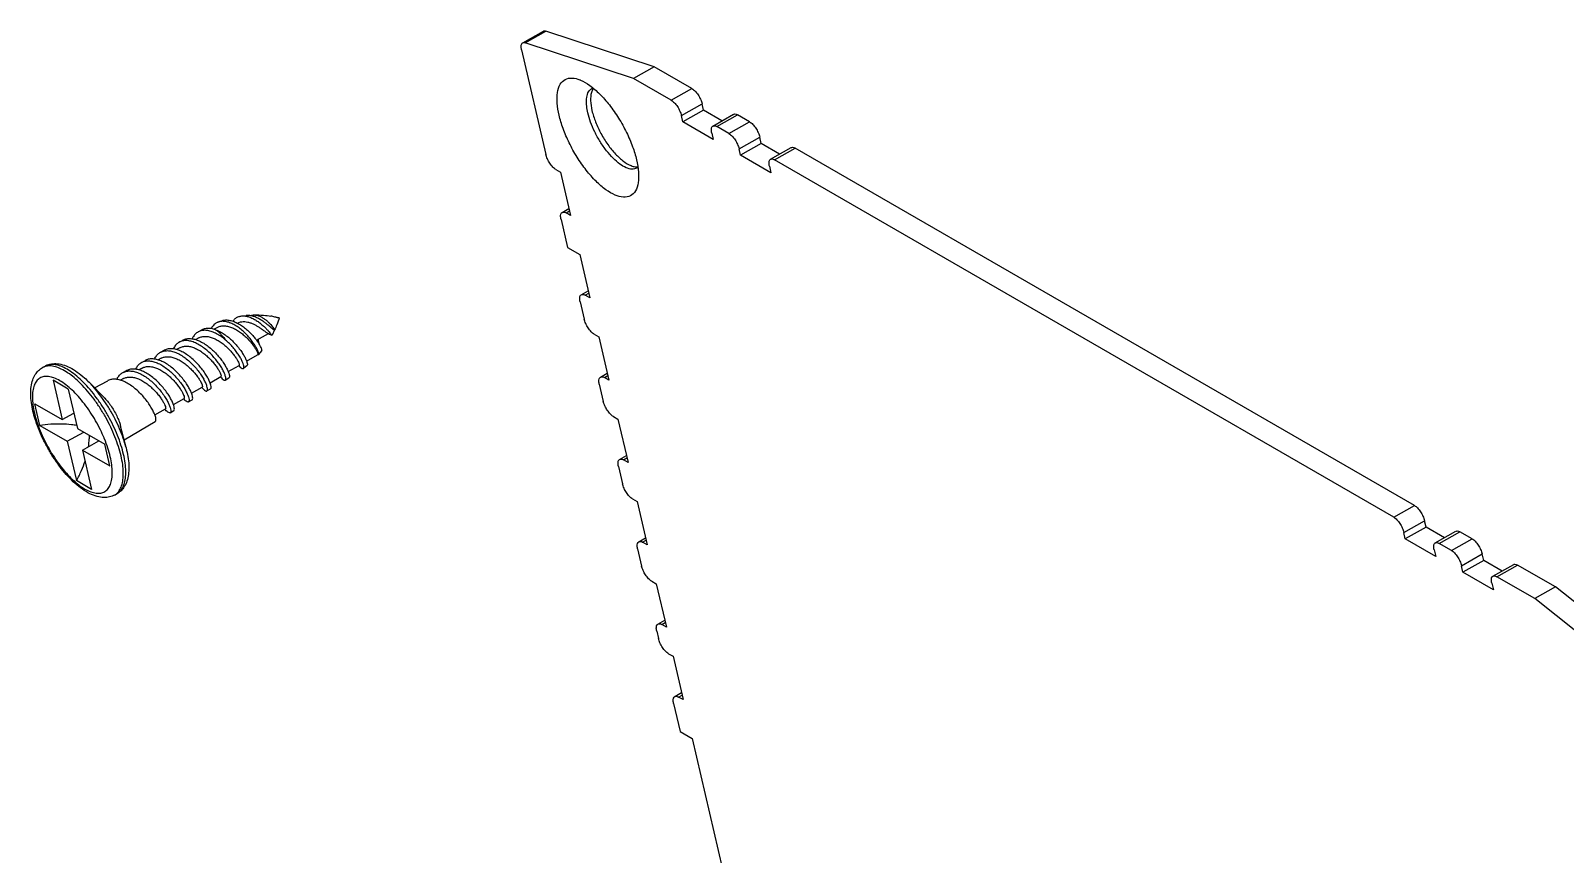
# Model space of a CAD drawing. Header units: millimetres. Extents: x 2693 to 3287, y 268 to 688.
# Drawn here: x 2991.3 to 3050, y 481.2 to 512.7 of the extents above; entities that cross this region are included whole.
import ezdxf

# ---------------------------------------------------------------- set-up
doc = ezdxf.new("R2010")
doc.units = ezdxf.units.MM
doc.layers.add('02___PRT_ALL_AXES', color=7, linetype='Continuous')

msp = doc.modelspace()

# ---------------------------------------------------------------- linework, layer by layer
at = {"color": 7, "linetype": 'Continuous'}
for p, q in [((3010.081401668192, 512.2755626622356), (3010.872608323009, 512.7232672913351)), ((3010.179467199772, 512.2786860926162), (3010.970673854603, 512.7263907217157)), ((3015.102873662307, 511.3624338509553), (3010.970673854603, 512.7263907217157)), ((3010.03743850237, 512.0079466594971), (3010.967139447132, 508.0079006286169)), ((3014.311667007491, 510.9147292218559), (3010.179467199772, 512.2786860926162)), ((3015.102873662307, 511.3624338509553), (3014.311667007491, 510.9147292218559)), ((3016.553876381333, 510.5246970402759), (3015.102873662307, 511.3624338509553)), ((3015.762669726517, 510.0769924111764), (3014.311667007491, 510.9147292218559)), ((3012.72523593093, 510.5292231221565), (3012.763715729519, 510.5475185465775)), ((3015.762669726517, 510.0769924111764), (3016.553876381333, 510.5246970402759)), ((3012.571327661159, 509.5925842131173), (3012.557667358278, 509.6548711700752)), ((3016.149211602658, 509.494935673335), (3016.940418254928, 509.9426403024363)), ((3016.207016399416, 509.2462300467951), (3016.149211602658, 509.494935673335)), ((3016.998223054232, 509.6939346758963), (3016.207016399416, 509.2462300467951)), ((3016.998223054232, 509.6939346758963), (3016.940418254928, 509.9426403024363)), ((3017.700528380645, 509.288458506916), (3016.998223054232, 509.6939346758963)), ((3017.353976942681, 509.0923622265154), (3018.14518359495, 509.5400668556167)), ((3017.503872990355, 509.0717082368365), (3018.295079645171, 509.519412868477)), ((3018.759400514851, 509.2513370876359), (3018.295079645171, 509.519412868477)), ((3017.367818576162, 508.5760405997762), (3016.207016399416, 509.2462300467951)), ((3017.310013776858, 508.824746223775), (3017.367818576162, 508.5760405997762)), ((3017.968193860035, 508.8036324585346), (3017.503872990355, 509.0717082368365)), ((3017.968193860035, 508.8036324585346), (3018.759400514851, 509.2513370876359)), ((3018.35473573363, 508.221575720695), (3019.145942388446, 508.6692803497963)), ((3019.20374718775, 508.4205747257956), (3018.412540532934, 507.9728700941569)), ((3019.20374718775, 508.4205747257956), (3019.145942388446, 508.6692803497963)), ((3019.906052511617, 508.0150985568171), (3019.20374718775, 508.4205747257956)), ((3019.559501073652, 507.8190022738754), (3020.350707728483, 508.2667069029767)), ((3019.709397123874, 507.7983482867357), (3020.500603776158, 508.246052915837)), ((3044.180968150156, 494.5741881717358), (3020.500603776158, 508.246052915837)), ((3018.412540532934, 507.9728700941569), (3018.35473573363, 508.221575720695)), ((3019.573342707134, 507.3026806471362), (3018.412540532934, 507.9728700941569)), ((3043.389761495326, 494.1264835400953), (3019.709397123874, 507.7983482867357)), ((3011.353681323273, 507.4258438907755), (3011.527801648141, 507.3253154735949)), ((3011.527801648141, 507.3253154735949), (3011.913166970882, 505.6672779692553)), ((3014.483472526214, 507.5063513904161), (3014.448775107676, 507.483083992197)), ((3019.515537910376, 507.5513862736761), (3019.573342707134, 507.3026806471362)), ((3011.589150598325, 505.7884603761167), (3011.850614634715, 505.9364099151162)), ((3011.545187432517, 505.5208443733763), (3011.795674891919, 504.4431199959372)), ((3011.739046646015, 505.767806386436), (3011.872279582496, 505.8431963016965)), ((3011.913166970882, 505.6672779692553), (3011.739046646015, 505.767806386436)), ((3011.795674891919, 504.4431199959372), (3012.259995761598, 504.1750442176353)), ((3012.259995761598, 504.1750442176353), (3012.645361086872, 502.5170067132958)), ((3012.277381545975, 502.3705731174168), (3012.431527676594, 501.707358116696)), ((3012.321344711783, 502.6381891201572), (3012.58280875072, 502.7861386591549)), ((3012.471240759472, 502.6175351304746), (3012.604473695954, 502.692925045737)), ((3012.645361086872, 502.5170067132958), (3012.471240759472, 502.6175351304746)), ((2998.40728914906, 501.3861298386555), (2998.278783660566, 501.3134149497955)), ((3000.507914485521, 501.332211236816), (3000.478137120643, 501.3569993254159)), ((3000.495201056541, 501.3428273192158), (3000.508702129353, 501.3334785799752)), ((3000.518693889908, 501.3237595722358), (3000.507927409033, 501.3322274039156)), ((3000.545060845057, 501.3609146211156), (3000.585029213174, 501.2935488376361)), ((3000.769481770354, 501.7533534476161), (3000.708965841093, 501.7578327680958)), ((2996.967523397654, 500.607934577677), (2996.843593457548, 500.5378087692361)), ((2997.695203161502, 500.983195671196), (2997.579978497344, 500.9179957457172)), ((2999.903388562243, 500.8933314465548), (2999.997755739512, 500.7543038912363)), ((2999.903793974177, 500.8936664776365), (3000.360311178994, 501.1519869363556)), ((3000.007435600777, 500.7373848013767), (2999.997178176529, 500.7757697461957)), ((3000.053384917055, 500.6574468052959), (2999.997755739512, 500.7543038912363)), ((3000.488465283875, 501.0896696619557), (3000.494387141467, 501.0904910141353)), ((3012.818069550189, 501.1253013788546), (3012.992189877588, 501.0247729616758)), ((3012.992189877588, 501.0247729616758), (3013.37755520033, 499.3667354573363)), ((2996.255437410096, 500.205000412755), (2996.142421192135, 500.1410501367964)), ((2999.520367662039, 500.095365963497), (2999.939675619456, 500.3326315544955)), ((2999.952047433684, 500.3465952629149), (2999.945263698197, 500.3375546663165)), ((2995.527754176621, 499.8297374015356), (2995.406355318579, 499.7610438025758)), ((2998.123437098004, 499.2684154025164), (2998.537733096959, 499.5028449742958)), ((2998.522359190692, 499.4941456419356), (2998.538924303613, 499.4767624178758)), ((2998.538924303613, 499.4767624178758), (2998.558179439098, 499.4556874460568)), ((2998.816941232983, 499.697331811637), (2999.234124902034, 499.9333953730356)), ((3013.053538825256, 499.4879178616548), (3013.315002864178, 499.6358674031953)), ((3013.203434875477, 499.4672638745151), (3013.336667811944, 499.5426537897756)), ((3013.37755520033, 499.3667354573363), (3013.203434875477, 499.4672638745151)), ((2994.815668189049, 499.426803234076), (2994.704908047361, 499.3641295595762)), ((2997.414590672177, 498.867314342896), (2997.825647109386, 499.0999108068363)), ((2997.810272159195, 499.0912108851962), (2997.828117980747, 499.0724511563958)), ((2997.828117980747, 499.0724511563958), (2997.849943238101, 499.0484431475152)), ((3013.009575661965, 499.2203018614573), (3013.163721790052, 498.5570868607365)), ((2996.012116380351, 498.0372268133351), (2996.417165689631, 498.2664241400571)), ((2996.720969902943, 498.4383318886967), (2997.129251677203, 498.6693583075166)), ((2997.109568175796, 498.6582203897351), (2997.113194498228, 498.6543425615755)), ((2997.113194498228, 498.6543425615755), (2997.130519983004, 498.6350609719948)), ((2991.370119024805, 498.1039476781161), (2991.351563359605, 498.1804388865758)), ((2996.397469025958, 498.2552787749964), (2996.401082175953, 498.2514086328765)), ((2996.402302595156, 498.2501014091749), (2996.421883851401, 498.2282033859165)), ((3013.550263666193, 497.9750301228951), (3013.724383991046, 497.8745017057163)), ((3013.724383991046, 497.8745017057163), (3014.109749313788, 496.2164642013749)), ((2994.911040170011, 496.7908594787959), (2994.910476792933, 496.7930433199954)), ((2994.911045930736, 496.7908612872752), (2994.934447148853, 496.6953778968355)), ((3013.741769775437, 496.070030605496), (3013.895915906056, 495.4068156047751)), ((3013.78573294126, 496.3376466056952), (3014.047196977635, 496.4855961472358)), ((3013.935628988935, 496.3169926185556), (3014.068861925416, 496.3923825338161)), ((3014.109749313788, 496.2164642013749), (3013.935628988935, 496.3169926185556)), ((2994.570106005553, 495.0283838952973), (2994.642772024812, 495.0785176507552)), ((3014.282457779665, 494.8247588669356), (3014.456578107051, 494.7242304472156)), ((3014.456578107051, 494.7242304472156), (3014.841943429792, 493.0661929454154)), ((3043.389761495326, 494.1264835400953), (3044.180968150156, 494.5741881717358)), ((3043.776303368935, 493.5444268022557), (3044.567510023766, 493.9921314338962)), ((3044.625314823055, 493.7434258073563), (3043.834108168225, 493.2957211782568)), ((3044.625314823055, 493.7434258073563), (3044.567510023766, 493.9921314338962)), ((3045.327620146907, 493.3379496383759), (3044.625314823055, 493.7434258073563)), ((3044.981068708958, 493.1418533579754), (3045.772275363774, 493.5895579870767)), ((3045.130964759179, 493.1211993682964), (3045.922171411448, 493.5689039973959)), ((3046.386492281143, 493.3008282190958), (3045.922171411448, 493.5689039973959)), ((3014.517927054718, 493.1873753497357), (3014.77939109364, 493.3353248912763)), ((3014.667823102393, 493.166721362596), (3014.801056038874, 493.2421112778566)), ((3014.841943429792, 493.0661929454154), (3014.667823102393, 493.166721362596)), ((3043.834108168225, 493.2957211782568), (3043.776303368935, 493.5444268022557)), ((3044.994910342439, 492.6255317286968), (3043.834108168225, 493.2957211782568)), ((3045.595285628859, 492.8531235899964), (3045.130964759179, 493.1211993682964)), ((3045.595285628859, 492.8531235899964), (3046.386492281143, 493.3008282190958)), ((3014.473963888895, 492.9197593495364), (3014.628110019514, 492.2565443462763)), ((3044.937105545667, 492.8742373552368), (3044.994910342439, 492.6255317286968)), ((3045.981827502454, 492.2710668521568), (3046.77303415727, 492.7187714812562)), ((3046.830838954027, 492.4700658547144), (3046.039632301758, 492.0223612256168)), ((3046.830838954027, 492.4700658547144), (3046.77303415727, 492.7187714812562)), ((3047.53314428044, 492.0645896882752), (3046.830838954027, 492.4700658547144)), ((3046.039632301758, 492.0223612256168), (3045.981827502454, 492.2710668521568)), ((3047.200434475957, 491.3521717785961), (3046.039632301758, 492.0223612256168)), ((3047.186592842476, 491.8684934053372), (3047.977799497292, 492.3161980344348)), ((3047.336488890165, 491.8478394181975), (3048.127695544981, 492.2955440472952)), ((3048.787491609177, 491.0101026075163), (3047.336488890165, 491.8478394181975)), ((3049.578698263993, 491.4578072366157), (3048.127695544981, 492.2955440472952)), ((3015.014651893123, 491.6744876084367), (3015.188772220523, 491.5739591912561)), ((3015.188772220523, 491.5739591912561), (3015.574137543264, 489.9159216894559)), ((3047.142629676653, 491.6008774025968), (3047.200434475957, 491.3521717785961)), ((3049.578698263993, 491.4578072366157), (3048.787491609177, 491.0101026075163)), ((3054.259476034751, 487.7335891300763), (3049.578698263993, 491.4578072366157)), ((3053.468269379935, 487.285884500975), (3048.787491609177, 491.0101026075163)), ((3015.250121168176, 490.0371040937762), (3015.511585207098, 490.1850536353149)), ((3015.400017218397, 490.0164501066365), (3015.533250154878, 490.091840021897)), ((3015.206158004899, 489.7694880935769), (3015.272140161478, 489.4855993090559)), ((3015.574137543264, 489.9159216894559), (3015.400017218397, 490.0164501066365)), ((3015.65868203762, 488.9035425712163), (3015.832802362473, 488.8030141540357)), ((3015.832802362473, 488.8030141540357), (3016.218167687761, 487.1449766496962)), ((3015.894151312672, 487.2661590565558), (3016.155615351594, 487.4141085955571)), ((3016.044047360361, 487.2455050668768), (3016.177280296828, 487.3208949846749)), ((3016.218167687761, 487.1449766496962), (3016.044047360361, 487.2455050668768)), ((3015.850188146849, 486.9985430538154), (3016.100675608783, 485.9208186763763)), ((3016.100675608783, 485.9208186763763), (3016.564996478477, 485.6527428980762)), ((3016.564996478477, 485.6527428980762), (3018.528432800516, 477.205041817896))]:
    msp.add_line(p, q, dxfattribs=at)
for points in [[(2999.997178176529, 500.7757697461957), (2999.980954673296, 500.8632301757962), (2999.974618887145, 500.9337427855962)], [(3000.332437813364, 501.1640857081957), (3000.400893307635, 501.1343717696554), (3000.488465205135, 501.0896694943158)], [(2999.22264554984, 499.9268997776953), (2999.252953927115, 499.8956638101963), (2999.26482936946, 499.8829707266168)]]:
    msp.add_lwpolyline(points, dxfattribs=at)
for points, start_tangent, end_tangent in [([(3010.873012419232, 512.7228605865357), (3010.888671117902, 512.7303345466962), (3010.970673854603, 512.7263907217157)], (0.8551107262556782, 0.5184454125966271), (0.9496060180809174, -0.3134460247387174)), ([(3010.03743850237, 512.0079466594971), (3010.021966592753, 512.1387135734758), (3010.042800058838, 512.2340490597153), (3010.081805764416, 512.2751559574344)], (-0.226388209825671, 0.9740371545541413), (0.8551107231247069, 0.5184454177607716)), ([(3010.081805764416, 512.2751559574344), (3010.097464463086, 512.2826299175968), (3010.179467199772, 512.2786860926162)], (0.8551107262556782, 0.5184454125966271), (0.9496060180809174, -0.3134460247387174)), ([(3011.474041468633, 509.5024962881371), (3011.400444432695, 509.9683768676759), (3011.413413317097, 510.3754861067964), (3011.518836832425, 510.6867458906754), (3011.71066223745, 510.874049381956), (3011.973844357775, 510.9274620589758), (3012.261911251795, 510.8603122364557)], (-0.2263881991517756, 0.9740371570349954), (0.928371683840204, -0.3716530864175685)), ([(3012.261911251795, 510.8603122364557), (3012.291584420798, 510.8480223169163), (3012.646641513575, 510.6421777222558), (3013.020916916919, 510.3201977693161), (3013.395226018425, 509.8962504790352), (3013.747052541084, 509.3927014886767), (3014.05040968647, 508.8446260392348), (3014.282151745219, 508.3010578324947), (3014.434087016658, 507.7935131960758)], (0.9283716840143539, -0.37165308598255), (0.2263882961311578, -0.9740371344947949)), ([(3012.557667358278, 509.6548711700752), (3012.52093189199, 509.9125675330151), (3012.529596268878, 510.1918341144365), (3012.602066893562, 510.405340672437), (3012.72523593093, 510.5292231221565)], (-0.2016182100233502, 0.979464188925241), (0.8680279735552021, 0.4965152939493905)), ([(3015.762669726517, 510.0769924111764), (3015.881058214663, 509.9813221630966), (3015.996090222334, 509.8371115498148), (3016.090253170909, 509.6663153254967), (3016.149211602658, 509.494935673335)], (0.8660254033804445, -0.5000000006997386), (0.2263882096544062, -0.9740371545939471)), ([(3016.553876381333, 510.5246970402759), (3016.672264869479, 510.4290267921961), (3016.78729687715, 510.2848161789161), (3016.881459823193, 510.1140199571355), (3016.940418254928, 509.9426403024363)], (0.8660254033804445, -0.5000000006997386), (0.2263882096544062, -0.9740371545939471)), ([(3014.493891486834, 506.9154005530154), (3014.389291652851, 506.6092635935356), (3014.197466247841, 506.4219601022551), (3013.934284124969, 506.3685474252352), (3013.616544064493, 506.4479871672966), (3013.261486971716, 506.653831761957), (3012.887211565825, 506.9758117148967), (3012.512902466851, 507.3997590051758), (3012.161075944192, 507.9033079955361), (3011.857718796275, 508.4513834449763), (3011.625976737525, 508.9949516491752), (3011.474041468633, 509.5024962881371)], (-0.1606028069364405, -0.9870191175474448), (-0.2263882961198363, 0.9740371344974263)), ([(3014.448775107676, 507.483083992197), (3014.440355198176, 507.4784604327351), (3014.25983161713, 507.4418346766752), (3014.041882017476, 507.4962483321351), (3013.798338740273, 507.6373551568568), (3013.541621618448, 507.8581365085365), (3013.284773640911, 508.1487900318762), (3013.043406960825, 508.4942321426161), (3012.834833654337, 508.8701253278368), (3012.676318258886, 509.2432929406559), (3012.571327661159, 509.5925842131173)], (-0.868145511136042, -0.4963097535756684), (-0.2263880577428408, 0.9740371899016097)), ([(3018.146015223969, 509.5384031276762), (3018.191358249876, 509.5519778198568), (3018.295079645171, 509.519412868477)], (0.8778522574495816, 0.4789315338236496), (0.8660254081918638, -0.4999999923661156)), ([(3017.310013776858, 508.824746223775), (3017.295235746971, 508.970618312017), (3017.326887939193, 509.0687751286559), (3017.354808569153, 509.0906984985768)], (-0.2263882096919007, 0.9740371545852325), (0.8778522525688044, 0.4789315427698164)), ([(3017.354808569153, 509.0906984985768), (3017.400151597592, 509.1042731907555), (3017.503872990355, 509.0717082368365)], (0.8778522574495816, 0.4789315338236496), (0.8660254081918638, -0.4999999923661156)), ([(3018.759400514851, 509.2513370876359), (3018.877789000451, 509.1556668420953), (3018.992821008136, 509.0114562262761), (3019.086983956711, 508.8406600044973), (3019.145942388446, 508.6692803497963)], (0.8660254033804445, -0.5000000006997386), (0.2263882096544062, -0.9740371545939471)), ([(3017.968193860035, 508.8036324585346), (3018.086582348167, 508.7079622104548), (3018.201614355852, 508.5637515971748), (3018.295777301895, 508.392955375396), (3018.35473573363, 508.221575720695)], (0.8660254033804445, -0.5000000006997386), (0.2263882096544062, -0.9740371545939471)), ([(3020.351539354955, 508.2650431750362), (3020.396882383395, 508.2786178672168), (3020.500603776158, 508.246052915837)], (0.8778522574495816, 0.4789315338236496), (0.8660254081918638, -0.4999999923661156)), ([(3011.353681323273, 507.4258438907755), (3011.235292835141, 507.521514136316), (3011.120260827456, 507.6657247521371), (3011.026097878866, 507.8365209739159), (3010.967139447132, 508.0079006286169)], (-0.8660254033804445, 0.5000000006997386), (-0.2263882096544062, 0.9740371545939471)), ([(3014.434087016658, 507.7935131960758), (3014.507684050064, 507.3276326165369), (3014.494715168194, 506.9205233774146), (3014.493891486834, 506.9154005530154)], (0.2263881987119076, -0.9740371571372306), (-0.1606028075945471, -0.987019117440361)), ([(3019.515537910376, 507.5513862736761), (3019.50075988049, 507.6972583593752), (3019.532412072725, 507.7954151760159), (3019.560332702686, 507.8173385459349)], (-0.2263882096919007, 0.9740371545852325), (0.8778522525688044, 0.4789315427698164)), ([(3019.560332702686, 507.8173385459349), (3019.605675728579, 507.8309132381155), (3019.709397123874, 507.7983482867357)], (0.8778522574495816, 0.4789315338236496), (0.8660254081918638, -0.4999999923661156)), ([(3011.545187432517, 505.5208443733763), (3011.530409402631, 505.6667164616165), (3011.562061594852, 505.7648732782554), (3011.589982224812, 505.7867966456351)], (-0.2263882096919007, 0.9740371545852325), (0.8778522525688044, 0.4789315427698164)), ([(3011.589982224812, 505.7867966456351), (3011.635325253252, 505.8003713378175), (3011.739046646015, 505.767806386436)], (0.8778522574495816, 0.4789315338236496), (0.8660254081918638, -0.4999999923661156)), ([(3012.277381545975, 502.3705731174168), (3012.262603516088, 502.5164452031158), (3012.294255710856, 502.6146020222959), (3012.322176338284, 502.6365253896756)], (-0.2263882096919007, 0.9740371545852325), (0.8778522525688044, 0.4789315427698164)), ([(3012.322176338284, 502.6365253896756), (3012.36751936671, 502.6501000818562), (3012.471240759472, 502.6175351304746)], (0.8778522574495816, 0.4789315338236496), (0.8660254081918638, -0.4999999923661156)), ([(2998.995186398455, 501.6237988172152), (2999.040732123985, 501.6818007865559), (2999.136285336479, 501.7612954713559), (2999.248939401232, 501.8099662071354), (2999.305658772175, 501.8218033411949)], (0.5604486402911526, 0.8281891822499244), (0.9894242840694971, 0.1450502881540166)), ([(2999.305658772175, 501.8218033411949), (2999.375134691139, 501.8272878819162), (2999.508959650813, 501.8147976605151), (2999.647389434913, 501.7756104668561), (2999.788485553532, 501.712390953976), (2999.92588956118, 501.6304048568354), (3000.052682515607, 501.5375800666161), (3000.166043739237, 501.4404247694356), (3000.26567938705, 501.3432851415155), (3000.347391362311, 501.2546302311957), (3000.409429493253, 501.1815567222757)], (0.9894242839094292, 0.1450502892458801), (0.6352555737214108, -0.7723019850135576)), ([(2999.681982591539, 501.8355222875971), (2999.551744835751, 501.8481329380165), (2999.502181526195, 501.8456495977962)], (-0.9821515354806948, 0.1880913643762354), (-0.9954374251361074, -0.09541662663496642)), ([(2999.681383105819, 501.8367345457746), (2999.764872969312, 501.8596856911363), (2999.807902499722, 501.8629157913574)], (0.9182220874017353, 0.3960659013442086), (0.9998613353439324, 0.01665262994990709)), ([(3000.478137120643, 501.3569993254159), (3000.462437210454, 501.370587426255), (3000.388560236033, 501.435015064736), (3000.299055616963, 501.5101435733568), (3000.194798931911, 501.590285856556), (3000.076372310761, 501.6700854404162), (2999.948216811414, 501.7418265186761), (2999.816436909876, 501.7983125220353), (2999.68330672147, 501.8352675306751), (2999.681982591539, 501.8355222875971)], (-0.758816814604809, 0.6513041085952176), (-0.9821515347709133, 0.1880913680824812)), ([(2999.807902499722, 501.8629157913574), (2999.867893090932, 501.8595340582169), (2999.974689674398, 501.834452617396), (3000.080736891812, 501.7889678061556), (3000.185671599402, 501.725886461657), (3000.283672345739, 501.6511951073562), (3000.369734627247, 501.5723519020767), (3000.4431109245, 501.4938900320749), (3000.501750621794, 501.4217889443762), (3000.545060845057, 501.3609146211156)], (0.999861335421712, 0.0166526252798467), (0.5523115048804129, -0.833637811988356)), ([(3000.708866003866, 501.7560477856359), (3000.671455850077, 501.7645711747364), (3000.603184228932, 501.7833121837366), (3000.526665380205, 501.8033958138758), (3000.44647225382, 501.8194130259353)], (-0.9831692689765457, 0.1826969855802906), (-0.9880264356485154, 0.1542846799254229)), ([(2997.67248827169, 501.2159145148753), (2997.611643028906, 501.1766918399562), (2997.510491780859, 501.073311246616), (2997.439285570706, 500.949703574096)], (-0.8796905507644732, -0.475546564382183), (-0.4059292109428531, -0.9139045222031198)), ([(2998.720374009305, 500.9046426456762), (2998.550805118046, 501.035860066756), (2998.376562240732, 501.1431600502756), (2998.202832359597, 501.2211502448163), (2998.034775375412, 501.2656243163974), (2997.877315047715, 501.273722349476), (2997.734965944555, 501.244039213515), (2997.67248827169, 501.2159145148753)], (-0.7609962636217419, 0.6487562614370275), (-0.879690551321273, -0.4755465633521862)), ([(2998.336237068661, 501.2985154418757), (2998.170450135813, 501.3415093030553), (2998.013804756958, 501.3488376018349), (2997.870063383272, 501.3177943034962), (2997.811781655802, 501.2912005644566)], (-0.9426851615368138, 0.3336835120564265), (-0.8794302456743339, -0.4760277754429682)), ([(2998.422246548662, 501.5866851677974), (2998.369781708194, 501.5620942238356), (2998.263057977014, 501.4797934181561), (2998.178530538755, 501.3638555601165), (2998.167285821584, 501.3425803854961)], (-0.9312434100216438, -0.3643977377691317), (-0.4509491335209518, -0.8925496507067285)), ([(2998.336237068661, 501.2985154418757), (2998.499508034971, 501.226798557117), (2998.663598397683, 501.1284789315569), (2998.823978379174, 501.008207122316), (2998.976276766474, 500.8714669055762), (2999.11645684171, 500.7243500725554), (2999.240940428159, 500.5733510552755), (2999.34675827341, 500.4251129087761), (2999.431678362651, 500.2861556708149), (2999.494301483539, 500.1626005356566), (2999.534081932283, 500.0599916476558), (2999.551379431354, 499.9830369222154), (2999.547446777296, 499.9354178048552), (2999.538709395734, 499.9261239626367)], (0.9426851623549077, -0.3336835097452393), (-0.7951217776938295, -0.606449798942175)), ([(2998.336237068661, 501.2985154418757), (2998.432696532831, 501.2242850188368), (2998.530372573188, 501.1324218116561), (2998.627009093145, 501.0250476525152), (2998.720374009305, 500.9046426456762)], (0.8263766203601199, -0.5631178218829399), (0.5854497104448857, -0.8107087248451195)), ([(2998.407305110415, 501.3861016725959), (2998.447150082802, 501.4061163442775), (2998.573531623269, 501.4415780716763), (2998.713624568898, 501.443829212717), (2998.863319303791, 501.4140456273753), (2999.018092987137, 501.3548135487372), (2999.173210134346, 501.2700118971561), (2999.323932111287, 501.1646378610158), (2999.46572620667, 501.044583584996), (2999.594465113531, 500.9163739252353), (2999.706607990587, 500.7868769477545), (2999.799355209218, 500.6630000225368), (2999.870769988915, 500.5513849650952), (2999.919861643337, 500.4581156647155), (2999.946626883169, 500.388451066935), (2999.952047433684, 500.3465952629149)], (0.8700169026402578, 0.4930218951732797), (-0.4275590296831916, -0.9039874314039813)), ([(2999.871065779525, 500.645180731276), (2999.789954532049, 500.7773837358573), (2999.686957034219, 500.9198117136375), (2999.564380489925, 501.0653237517954), (2999.425421580652, 501.2065833371953), (2999.273997773775, 501.3364061534967), (2999.114600010284, 501.4480431311358), (2998.9521114935, 501.5354713459155), (2998.791574621277, 501.5936776684148), (2998.637950618135, 501.6188774021166), (2998.495939688024, 501.6086581007357), (2998.422246548662, 501.5866851677974)], (-0.4872309785182989, 0.8732731380112988), (-0.9312434087228356, -0.364397741088325)), ([(2998.576984138586, 501.6437157065166), (2998.626691626176, 501.657910941015), (2998.768023637133, 501.6704146650563), (2998.921082701092, 501.6480106102963), (2999.081125482358, 501.5931977303362), (2999.243141325462, 501.5098798349945), (2999.402058780042, 501.4032084862347), (2999.552988864258, 501.2793540577959), (2999.691468950516, 501.145208075136), (2999.813644885997, 501.0080855325168), (2999.903388562243, 500.8933314465548)], (0.9450285070061406, 0.3269879522944917), (0.5924464915214718, -0.8056098029964003)), ([(2999.172381710823, 501.5506687475763), (2999.229886017953, 501.5777852516358), (2999.33580676115, 501.6044806922755), (2999.448870802235, 501.6080000883367), (2999.565586019651, 501.5908256776756), (2999.682474810523, 501.556308332435), (2999.796247354121, 501.5084585322757), (2999.903958380755, 501.4517121001745), (3000.003139960399, 501.3906835658954), (3000.091904227878, 501.3299203041361), (3000.169011670814, 501.273670170257), (3000.233902521484, 501.2256744394772), (3000.286690797913, 501.188996087637), (3000.328122457484, 501.1658914830959), (3000.332409141827, 501.1640175218954)], (0.8704540036800417, 0.4922497612771246), (0.9218197654273277, -0.3876187818817693)), ([(3000.508702129353, 501.3334785799752), (3000.550358020142, 501.3076240774562), (3000.585029213174, 501.2935488376361)], (0.8262891764788544, -0.5632461245618092), (0.9757965675406028, -0.2186802660872216)), ([(3000.585029213174, 501.2935488376361), (3000.568194377653, 501.2943072968765), (3000.546374576234, 501.3044733115958), (3000.518693889908, 501.3237595722358)], (-0.9642453143074925, -0.2650112711490691), (-0.7930555181655488, 0.6091493619032798)), ([(3000.769481770354, 501.7533534476161), (3000.727292609119, 501.7531625564561), (3000.708866003866, 501.7560477856359)], (-0.9823180421431261, -0.1872198282236566), (-0.9831692658458057, 0.1826970024281178)), ([(3012.818069550189, 501.1253013788546), (3012.699681064589, 501.2209716243951), (3012.584649056918, 501.3651822402144), (3012.490486108343, 501.5359784619968), (3012.431527676594, 501.707358116696)], (-0.8660254033804445, 0.5000000006997386), (-0.2263882096544062, 0.9740371545939471)), ([(2996.947070730917, 500.8238592461557), (2996.853802664971, 500.7576651595946), (2996.758763083644, 500.6430233873552), (2996.716223498932, 500.5638479780164)], (-0.8792307211165711, -0.4763961996540636), (-0.415497558184867, -0.9095942937059429)), ([(2998.704334282675, 499.3712082195352), (2998.714456825293, 499.3784080628966), (2998.726765375739, 499.4275337304562), (2998.714604935225, 499.5102486399564), (2998.676591358739, 499.6221994041161), (2998.612389505937, 499.7578406644561), (2998.522716474714, 499.9106811436368), (2998.409319109438, 500.0735262611752), (2998.274911638853, 500.2387622019769), (2998.123062440392, 500.3986737211153), (2997.958035127574, 500.5457697464562), (2997.784621545006, 500.6730734745752), (2997.607970740073, 500.7743880242951), (2997.433368661028, 500.8445633424153), (2997.26600381161, 500.879709970116), (2997.110776225201, 500.8773390833167), (2996.972119532738, 500.8364666860152), (2996.947070730917, 500.8238592461557)], (0.8947377139284682, 0.4465920098636549), (-0.8792307229593547, -0.476396196253046)), ([(2996.967530989723, 500.6079211893348), (2996.989332030696, 500.6194914887756), (2997.116070794242, 500.6607422546358), (2997.257665128776, 500.667476010537), (2997.409937521714, 500.6406710171568), (2997.568249508879, 500.5827828931551), (2997.727707467837, 500.4976326621354), (2997.883379155473, 500.3902348276561), (2998.030511436775, 500.2665732182368), (2998.164739557958, 500.1333345692956), (2998.282278792025, 499.9976117825763), (2998.380090006098, 499.8665899668968), (2998.456011931974, 499.7472291743752), (2998.508854363748, 499.6459578656149), (2998.538448289832, 499.5683905785363), (2998.545650835755, 499.5190821859169), (2998.536632997546, 499.5040782179558)], (0.8698942905177623, 0.4932382014043511), (-0.7462416708464188, -0.6656751224826908)), ([(2997.09012967771, 500.9012023934765), (2997.099841189915, 500.9063096857763), (2997.23249807217, 500.9510904115568), (2997.381453296237, 500.9592827446768), (2997.542676732986, 500.9315773492353), (2997.711693595871, 500.8700381708159), (2997.883740457773, 500.7780122867962), (2998.053910813391, 500.6600266147152), (2998.217373867208, 500.5216094772759), (2998.369584502603, 500.3690509685757), (2998.506432029253, 500.2091735768763), (2998.624374186047, 500.0491035541172), (2998.72060283027, 499.8959716327945), (2998.793161323711, 499.7566176061964), (2998.841003661359, 499.6373416699962), (2998.864023183525, 499.5436941940961), (2998.863077114796, 499.4802280294361), (2998.844731258674, 499.4530178171563)], (0.8794299748514534, 0.4760282757702236), (-0.8196543327989835, -0.5728584246773835)), ([(2997.695203588208, 500.9831949193567), (2997.81003845126, 501.0287117472972), (2997.944454745792, 501.0439343330572), (2998.090046161489, 501.0268301737169), (2998.242501929732, 500.9793993033754), (2998.397222519454, 500.9049604301572), (2998.549521122661, 500.8080027475162), (2998.694828459667, 500.6939870420965), (2998.828891948209, 500.5691048483759), (2998.947960523898, 500.4400063562562), (2999.048947111349, 500.3135089587549), (2999.129561705015, 500.1962992312756), (2999.188409293691, 500.0946414030959), (2999.225048501592, 500.0141049779349), (2999.240008410716, 499.959323388236), (2999.234763013543, 499.9337941327167), (2999.234096598806, 499.9334607881965)], (0.8704696865341738, 0.4922220279762958), (-0.9177692101387133, -0.3971141862504569)), ([(2999.398040256196, 499.8135232988361), (2999.409007709497, 499.8249357906161), (2999.416791100064, 499.8747036793948), (2999.403329516639, 499.9530559560162), (2999.367457444614, 500.0564148399762), (2999.308844516368, 500.180244805676), (2999.228018442323, 500.319208208216), (2999.12630752814, 500.4674299463159), (2999.005821518158, 500.6186538323373), (2998.869375245451, 500.7664846949147), (2998.720374009305, 500.9046426456762)], (0.8050499659128822, 0.593207006350791), (-0.7609962632104017, 0.6487562619195325)), ([(2999.871065779525, 500.645180731276), (2999.920940780119, 500.5476683888364), (2999.954975106253, 500.4638941139174), (2999.97247282335, 500.3986227585565), (2999.974233574214, 500.3549511796564), (2999.966998600119, 500.3378536979772)], (0.4872309801640183, -0.873273137093092), (-0.644657796753743, -0.7644712715888085)), ([(3000.106217356466, 500.5023329651549), (3000.107372939639, 500.5234754349358), (3000.091588869103, 500.5751618847762), (3000.055054105987, 500.6541540737571), (3000.053384917055, 500.6574468052959)], (0.6611525614237078, 0.7502514848521598), (-0.4540405794781286, 0.8909810055142395)), ([(3000.409429493253, 501.1815567222757), (3000.454432527456, 501.1262359159764), (3000.482249865769, 501.094513543555), (3000.488994584312, 501.0910772207362)], (0.635255567510625, -0.7723019901222281), (0.936008181553573, -0.3519782437378394)), ([(2995.2761802119, 499.7869262552549), (2995.311205935586, 499.8531187085964), (2995.402934916472, 499.9692516767345), (2995.507264875452, 500.0456626211972)], (0.4200992628461258, 0.9074781591620495), (0.879346479294046, 0.4761824958491923)), ([(2995.507264875452, 500.0456626211972), (2995.517436175907, 500.0510079953156), (2995.654636333313, 500.0967043733172), (2995.808908562243, 500.1037609530549), (2995.972905661207, 500.0738618129571), (2996.144848268808, 500.0095457947764), (2996.322958057377, 499.9122597028354), (2996.498947664755, 499.7877234139369), (2996.664678953815, 499.6446951223961), (2996.819003372113, 499.4873178780954), (2996.959900027077, 499.3197003545565), (2997.080842802718, 499.1520123714154), (2997.177291438866, 498.9946359094365)], (0.879346479602495, 0.4761824952795924), (0.4880305119723671, -0.8728265689035763)), ([(2997.316979742182, 499.0757729607749), (2997.220546361257, 499.2328286512375), (2997.099669196346, 499.4001287230358), (2996.958927753172, 499.5672724451351), (2996.804862866988, 499.724114049156), (2996.639217351194, 499.8667956154559), (2996.463449874436, 499.9908834267162), (2996.28570346589, 500.0876797761766), (2996.114243791026, 500.1515457698561), (2995.950515685685, 500.1811319032158), (2995.796634985056, 500.1738189968355), (2995.659893442435, 500.1280244021154), (2995.650331683553, 500.1229909222156)], (-0.4887638884284244, 0.8724161056332735), (-0.8793634891674603, -0.4761510830810216)), ([(2995.999471668527, 500.1733814869158), (2996.037958731506, 500.2469012535157), (2996.128911808433, 500.3617878131763), (2996.232671674568, 500.4377463252158)], (0.4110989030899359, 0.9115907480214197), (0.8793683602602026, 0.4761420869585914)), ([(2996.232671674568, 500.4377463252158), (2996.242151569249, 500.4427373718763), (2996.377821816082, 500.4882861911146), (2996.53042972016, 500.4958042101161), (2996.692764147834, 500.4668495817159), (2996.862737348647, 500.4040160599352), (2997.038927471245, 500.3086463421159), (2997.21316086675, 500.1863070998761), (2997.377384998554, 500.0455845492152), (2997.530161352895, 499.8908704517371), (2997.669774426477, 499.7259872178756), (2997.789755631771, 499.5609529124367), (2997.885572389592, 499.4060363312356)], (0.8793683600474259, 0.4761420873515601), (0.4917898877499858, -0.8707139061177652)), ([(2996.255437811409, 500.2049997015556), (2996.373247464036, 500.2513494767745), (2996.510981117952, 500.2660382459771), (2996.660304134022, 500.2471828582356), (2996.816742741628, 500.1968598422964), (2996.975523424839, 500.1185142458771), (2997.131782020102, 500.0168059224952), (2997.280776266192, 499.8974031742573), (2997.418092529531, 499.7667328615562), (2997.539837653074, 499.6316980135171), (2997.642807645252, 499.4993753368353), (2997.724625861107, 499.3767058717358), (2997.78384471396, 499.2701923407958), (2997.82000660759, 499.1856163580569), (2997.833661479957, 499.1277878148348), (2997.82634032619, 499.1003373033154), (2997.825622776198, 499.0999633365764)], (0.870468388723418, 0.4922243230817192), (-0.9073785702018887, -0.4203143232610284)), ([(2998.021712897093, 499.4851126678759), (2997.925247761095, 499.6407007437947), (2997.806788782875, 499.803357169817), (2997.668349349313, 499.9668023471158), (2997.514440200694, 500.1225799705362), (2997.349186462112, 500.2638970386752), (2997.177162127477, 500.3844521493547), (2997.002752461043, 500.4789100833759), (2996.831505882039, 500.5422819200567), (2996.668141773911, 500.571227168236), (2996.517194138296, 500.563620048576), (2996.382965102714, 500.5188042225354), (2996.372181494613, 500.5131496872373)], (-0.4925242921719711, 0.8702986967820295), (-0.8794059676561832, -0.4760726247650584)), ([(2999.966998600119, 500.3378536979772), (2999.962193412875, 500.3338997561759), (2999.945644619462, 500.3329512084156)], (-0.6446577734555172, -0.7644712912355672), (-0.9734633185122997, 0.2288431067588034)), ([(2991.351563359605, 498.1804388865758), (2991.290326433556, 498.5119019625354), (2991.266125537071, 498.8273838029954), (2991.283172498146, 499.1196232566172), (2991.343332073035, 499.3750852196563), (2991.440690074911, 499.5804856673758), (2991.566313808939, 499.7358685163754), (2991.715847904075, 499.8475333781362)], (-0.2263882102317296, 0.974037154459764), (0.8703267280907453, 0.4924747570900038)), ([(2994.070430593938, 497.1640283946372), (2993.931716680361, 497.470510631555), (2993.748292510756, 497.8165467720964), (2993.542926218413, 498.1492762945954), (2993.320675740886, 498.4605045418348), (2993.087014879793, 498.7425662052965), (2992.84769941227, 498.9885133105554), (2992.608636105791, 499.1922789279151), (2992.375708324247, 499.3488541748366), (2992.154642728792, 499.4543920130354), (2991.950875694116, 499.5062944238352), (2991.769425297543, 499.5032763983754), (2991.614771972114, 499.4454079212746), (2991.490725148842, 499.3341143567168), (2991.400340003218, 499.1721368650769), (2991.345842659832, 498.9634645849355), (2991.328575595058, 498.7132340871767), (2991.348962264974, 498.4276319761348), (2991.406412510763, 498.114043962215)], (-0.3847147373480453, 0.9230355198296676), (0.226388210214725, -0.9740371544637163)), ([(2991.814984965133, 499.8900147562154), (2991.715904589257, 499.8474329439969)], (-0.9558733930988077, -0.2937789243049477), (-0.8708824072473501, -0.4914914371045143)), ([(2991.812303962108, 499.902113081017), (2992.003031574053, 499.977430951717), (2992.225082057057, 500.0003312284962), (2992.480672033556, 499.9608017545952), (2992.759383911989, 499.8516572611761), (2993.042937568907, 499.6796150246164), (2993.321999578746, 499.4556712256153), (2993.498742339298, 499.2867430188971)], (0.8703267278519229, 0.492474757512063), (0.7015822656188504, -0.7125884678895112)), ([(2994.816356328398, 496.5269330140154), (2994.717795105646, 496.8833771830168), (2994.585133074806, 497.2528182043561), (2994.42133412124, 497.6270024928172), (2994.230056642476, 497.9975728743548), (2994.015573627194, 498.3562509708163), (2993.782675970064, 498.6950249059164), (2993.5365629393, 499.006330729836), (2993.282739220371, 499.283205624396), (2993.026872157812, 499.5194686570749), (2992.774675659408, 499.7098436408151), (2992.531784966641, 499.8500766293355), (2992.303624975912, 499.9370356578556), (2992.095293124346, 499.968778022615), (2991.911440786958, 499.9445943879755), (2991.812360647304, 499.9020126392561)], (-0.2263882103421438, 0.9740371544341014), (-0.870882396149106, -0.4914914567696899)), ([(2994.719900270351, 496.4723533111364), (2994.621339065396, 496.8287974242548), (2994.488677014228, 497.1982385040164), (2994.324877580593, 497.5724238008561), (2994.133599586212, 497.9429949672567), (2993.919116029918, 498.3016736682357), (2993.686218123848, 498.6404476312773), (2993.440108288409, 498.9517493708763), (2993.186284681253, 499.2286243924364), (2992.930416722078, 499.4648884309563), (2992.678220071271, 499.6552636255155), (2992.435328639354, 499.7954970559958), (2992.207168226998, 499.8824561403953), (2991.998835763292, 499.9141983451364), (2991.814984965133, 499.8900147562154)], (-0.2263882104953368, 0.9740371543984959), (-0.9558733916123671, -0.293778929141405)), ([(2994.559370446625, 499.3964031297755), (2994.595318286849, 499.4649530409361), (2994.687719493968, 499.5823941065364), (2994.792947238815, 499.6595731469961)], (0.4156009452736332, 0.9095470599631791), (0.879340568973048, 0.4761934100322643)), ([(2994.792947238815, 499.6595731469961), (2994.80321548346, 499.6649686988158), (2994.941726735511, 499.7109659296575), (2995.09755893591, 499.7177717047171), (2995.263266077201, 499.6870990482557), (2995.437030476935, 499.6215177138356), (2995.61704786392, 499.5224834999162), (2995.794918689275, 499.3958044898764), (2995.962397155434, 499.2503723220152), (2996.118303318095, 499.0903851057965), (2996.260587496314, 498.9199917457945), (2996.382630681235, 498.7495238952151), (2996.479836681896, 498.5895238138974)], (0.879340569447841, 0.4761934091555098), (0.4844265358134202, -0.8748319446612642)), ([(2994.81566855989, 499.4268025762149), (2994.936479661943, 499.4739883365555), (2995.077534477614, 499.4881338175373), (2995.230591717855, 499.4675180878758), (2995.391014493269, 499.4142945798967), (2995.553855249638, 499.332035041597), (2995.71407246285, 499.2255703015171), (2995.866750956071, 499.100776428676), (2996.007316153738, 498.9643157871969), (2996.131732981356, 498.8233443419367), (2996.236680739452, 498.6851981259761), (2996.319696387489, 498.5570725681546), (2996.379280037692, 498.4457087268756), (2996.414958155316, 498.3571000851962), (2996.427301813639, 498.2962326935949), (2996.417899287359, 498.2668698922762), (2996.417145290901, 498.2664661440367)], (0.8704656890484912, 0.4922290972599402), (-0.8995263318864352, -0.4368665451175397)), ([(2996.615977189396, 498.6686001505359), (2996.51814373, 498.8292602025967), (2996.396283696851, 498.999055387515), (2996.255483930183, 499.1674140855966), (2996.100744336198, 499.3261458229963), (2995.93244556941, 499.4722240373148), (2995.754876262372, 499.5985426848556), (2995.57632998752, 499.696730636816), (2995.403714851413, 499.7620428734745), (2995.237200569254, 499.7930541322557), (2995.081348777845, 499.7863435005174), (2994.943447001317, 499.7407380291161), (2994.932377511135, 499.7349347488771)], (-0.4851225570108573, 0.8744461702582084), (-0.8793279917819975, -0.4762166343888455)), ([(2995.527754448392, 499.8297369240163), (2995.531173397607, 499.8316525259752), (2995.657988140179, 499.8790725454355), (2995.800830313217, 499.8907059562562), (2995.955465736735, 499.8673149108354), (2996.117149830441, 499.8112050916361), (2996.28083817717, 499.7261203697553), (2996.441409811838, 499.617074212435), (2996.593893342282, 499.4901254823371), (2996.733685973531, 499.3521086311166), (2996.856755724855, 499.2103302989772), (2996.959817987614, 499.072245807557), (2997.040478684818, 498.945129841316), (2997.09733780147, 498.8357558969956), (2997.130048800313, 498.7500985879969), (2997.139331405584, 498.6930719253169), (2997.12902927225, 498.6696416114964)], (0.8702058380341205, 0.492688339065716), (-0.7865764527388762, -0.6174929019808459)), ([(2998.142158190874, 499.037730146335), (2998.160664381963, 499.062333312776), (2998.163738223922, 499.1254957264564), (2998.142285985896, 499.2198970616564), (2998.094781684145, 499.3421764208551), (2998.021712897093, 499.4851126678759)], (0.8147497245672047, 0.5798128028231736), (-0.4925242920149295, 0.8702986968709034)), ([(2998.558173391351, 499.4556819215568), (2998.626811338918, 499.3914159566166), (2998.680050582198, 499.3658638766565), (2998.704334282675, 499.3712082195352)], (0.6744824973951471, -0.7382908374804643), (0.8947377144490491, 0.4465920088206816)), ([(2999.26481364939, 499.8829560733566), (2999.281158744978, 499.8660363205554), (2999.338223842942, 499.8199086988161), (2999.381931987673, 499.8062349009169), (2999.398040256196, 499.8135232988361)], (0.6799582272066654, -0.73325085015564), (0.8050499636738833, 0.5932070093893692)), ([(3013.009575661965, 499.2203018614573), (3012.994797632093, 499.3661739471563), (3013.026449824314, 499.4643307663364), (3013.054370454274, 499.4862541337161)], (-0.2263882096919007, 0.9740371545852325), (0.8778522525688044, 0.4789315427698164)), ([(3013.054370454274, 499.4862541337161), (3013.099713480167, 499.4998288258948), (3013.203434875477, 499.4672638745151)], (0.8778522574495816, 0.4789315338236496), (0.8660254081918638, -0.4999999923661156)), ([(2994.910483178503, 496.7930449684563), (2994.835416676355, 497.0509887908966), (2994.701486182219, 497.4178456822765), (2994.535499905085, 497.7887706478168), (2994.341543602635, 498.154633238416), (2994.124394737964, 498.5064216204364), (2993.889397333953, 498.8354779346364), (2993.642337916966, 499.1336984405561), (2993.498770373271, 499.2867134685357)], (-0.2499773161770994, 0.9682516932063143), (-0.7016468996333328, 0.7125248263990047)), ([(2995.911244034485, 498.2592604434349), (2995.813422076195, 498.4213970965566), (2995.690484059431, 498.5941286027546), (2995.547072502211, 498.7667814476963), (2995.389878178548, 498.9288963330155), (2995.22098028166, 499.0762856953361), (2995.041576703452, 499.2047131854952), (2994.860003238815, 499.3051754432954), (2994.684751249975, 499.371791477196), (2994.517650789154, 499.4030970406957), (2994.360545070851, 499.3964985524954), (2994.220960948189, 499.3502574689546), (2994.210607250332, 499.3448177287564)], (-0.4815578394066493, 0.8764143125862334), (-0.8793355537365061, -0.4762026710707451)), ([(2997.177291438866, 498.9946359094365), (2997.249629048829, 498.8514805315363), (2997.29746607788, 498.7268923021757), (2997.319236280726, 498.629453899136), (2997.316240249109, 498.5646565001562), (2997.29635505139, 498.536781447955)], (0.4880305100135672, -0.8728265699988157), (-0.8226915935780139, -0.5684879434570869)), ([(2997.436342990879, 498.6195627047955), (2997.456135361756, 498.6476733419959), (2997.458826725438, 498.7124900881563), (2997.436846396022, 498.8096385628951), (2997.389017731193, 498.9335867071759), (2997.316979742182, 499.0757729607749)], (0.8238396726511422, 0.5668228945323742), (-0.4887638881112424, 0.872416105810972)), ([(2997.850043367429, 499.0485324589963), (2997.886788434911, 499.0101694546966), (2997.950280484709, 498.9623498322753), (2997.997265414868, 498.952707067715), (2998.005668900727, 498.957111280396)], (0.6656459514244212, -0.7462676914836104), (0.8159270398874814, 0.5781548802703759)), ([(2998.005668900727, 498.957111280396), (2998.02404838391, 498.9806424525368), (2998.027742791057, 499.0440627219368), (2998.006373369726, 499.1394712407955), (2997.95896174243, 499.262087058557), (2997.885572389592, 499.4060363312356)], (0.8159270369391637, 0.5781548844312193), (-0.491789885592128, 0.8707139073365499)), ([(2996.479836681896, 498.5895238138974), (2996.552438492503, 498.4442809776347), (2996.600331650459, 498.3176586349955), (2996.621878401866, 498.2183920669568), (2996.618325500671, 498.152081582356), (2996.597590599305, 498.1232278706966)], (0.4844265344063337, -0.8748319454404195), (-0.8255666172439107, -0.5643046699190485)), ([(2996.733931898876, 498.2039685550362), (2996.754456043747, 498.2322926970164), (2996.757973473848, 498.2988790433965), (2996.736255274978, 498.3980427312772), (2996.688739139378, 498.5232856761149), (2996.615977189396, 498.6686001505359)], (0.824432575734978, 0.5659601824041952), (-0.4851225580549829, 0.8744461696789517)), ([(2997.29635505139, 498.536781447955), (2997.290786271575, 498.5336840373357), (2997.244625076122, 498.5393157431163), (2997.181703205521, 498.5829639921149), (2997.130631608388, 498.6351603139365)], (-0.8226915926650169, -0.5684879447783372), (-0.6648131119714923, 0.7470097229292133)), ([(3013.550263666193, 497.9750301228951), (3013.431875178047, 498.0707003684356), (3013.316843170376, 498.2149109842549), (3013.222680221801, 498.3857072060355), (3013.163721790052, 498.5570868607365)], (-0.8660254033804445, 0.5000000006997386), (-0.2263882096544062, 0.9740371545939471)), ([(2994.473706546336, 494.9737037023961), (2994.28297893439, 494.8983858291567), (2994.060928451401, 494.875485554915), (2993.805338474887, 494.9150150262749), (2993.526626596455, 495.0241595196958), (2993.243072939522, 495.1962017587948), (2992.964010932259, 495.4201455577959), (2992.693571808408, 495.687252376897), (2992.434836966475, 495.9906835480369), (2992.191446866515, 496.3238506718963), (2991.967682909681, 496.6795606589758), (2991.767776845178, 497.0504944865761), (2991.595899749265, 497.4290837370163), (2991.455925215889, 497.8080195348948), (2991.370119024805, 498.1039476781161)], (-0.8703267277826767, -0.4924747576344384), (-0.244962220840025, 0.9695326247017803)), ([(2991.406412510763, 498.114043962215), (2991.499516764476, 497.7798703481158), (2991.62614803522, 497.4329273996364), (2991.783113776657, 497.0821036715161), (2991.966537946262, 496.7360675284372), (2992.171904238605, 496.4033380059363), (2992.394154716118, 496.0921097612345), (2992.627815577211, 495.8100480977746), (2992.867131044733, 495.5641009925157), (2993.106194351212, 495.360335375156), (2993.339122132757, 495.2037601282364), (2993.560187730758, 495.0982222874964), (2993.763954762888, 495.0463198792359), (2993.94540515946, 495.0493379046957), (2994.10005848489, 495.1072063817946), (2994.224105310708, 495.2184999463561), (2994.314490453786, 495.3804774354567), (2994.368987797172, 495.5891497181356), (2994.38625486196, 495.8393802133551), (2994.36586819203, 496.1249823269363), (2994.308417948801, 496.4385703408561)], (0.2263882101022223, -0.9740371544898645), (-0.2263882101022223, 0.9740371544898645)), ([(2996.027910923318, 497.7861057585569), (2996.049302437556, 497.815549222657), (2996.053403503765, 497.882925425215), (2996.032120724392, 497.9836468061958), (2995.984184190858, 498.1120409207551), (2995.911244034485, 498.2592604434349)], (0.8269555439139847, 0.5622673104404396), (-0.4815578399095105, 0.8764143123099293)), ([(2996.597590599305, 498.1232278706966), (2996.592091118286, 498.1201688064548), (2996.54480402465, 498.125186921895), (2996.480382535514, 498.1688248000764), (2996.421968916004, 498.2282785572161)], (-0.8255666148896246, -0.564304673363323), (-0.6621793236044973, 0.7493454099350249)), ([(2994.308417948801, 496.4385703408561), (2994.215313692543, 496.7727439549553), (2994.088682421798, 497.1196869008972), (2994.070430593938, 497.1640283946372)], (-0.2263882100944485, 0.9740371544916713), (-0.384714736195983, 0.9230355203098393)), ([(2994.934447148853, 496.6953778968355), (2994.995684077434, 496.3639148208758), (2995.019884971372, 496.0484329804158), (2995.00283801283, 495.7561935242566), (2994.942678435409, 495.5007315612156), (2994.845320433533, 495.2953311134961), (2994.719696702052, 495.1399482644965), (2994.570162604368, 495.0282834052769)], (0.2263882102317296, -0.974037154459764), (-0.8703267277527154, -0.4924747576873875)), ([(2994.642772024812, 495.0785176507552), (2994.749494567275, 495.1985497068554), (2994.837891103709, 495.3823605889165), (2994.889503939276, 495.6126978320763), (2994.903180457515, 495.8844166866556), (2994.878615030402, 496.1914481299946), (2994.816356328398, 496.5269330140154)], (0.7682147817393101, 0.6401921970136971), (-0.2263882102046318, 0.9740371544660622)), ([(2994.560689816624, 495.0363864878773), (2994.653037838676, 495.1439689981353), (2994.741434629113, 495.3277796541361), (2994.793047802488, 495.5581175322959), (2994.806724399468, 495.8298369939357), (2994.782158967277, 496.1368684601357), (2994.719900270351, 496.4723533111364)], (0.743479199003553, 0.6687590602369702), (-0.2263882112031357, 0.9740371542339875)), ([(3013.741769775437, 496.070030605496), (3013.726991745551, 496.2159026911968), (3013.758643937772, 496.314059510375), (3013.786564567732, 496.3359828777566)], (-0.2263882096919007, 0.9740371545852325), (0.8778522525688044, 0.4789315427698164)), ([(3013.786564567732, 496.3359828777566), (3013.831907596172, 496.3495575699353), (3013.935628988935, 496.3169926185556)], (0.8778522574495816, 0.4789315338236496), (0.8660254081918638, -0.4999999923661156)), ([(3014.282457779665, 494.8247588669356), (3014.164069291504, 494.9204291124761), (3014.049037283834, 495.064639725756), (3013.954874337791, 495.235435950076), (3013.895915906056, 495.4068156047751)], (-0.8660254033804445, 0.5000000006997386), (-0.2263882096544062, 0.9740371545939471)), ([(2994.473649863701, 494.9738041390765), (2994.529832080525, 495.0107915835169), (2994.560689816624, 495.0363864878773)], (0.8708824054184494, 0.4914914403451761), (0.7434792051995509, 0.6687590533486962)), ([(3044.180968150156, 494.5741881717358), (3044.299356635756, 494.478517923656), (3044.414388643441, 494.3343073103761), (3044.508551592016, 494.1635110860561), (3044.567510023766, 493.9921314338962)], (0.8660254033804445, -0.5000000006997386), (0.2263882096544062, -0.9740371545939471)), ([(3043.389761495326, 494.1264835400953), (3043.508149983472, 494.0308132945547), (3043.623181991143, 493.8866026812748), (3043.7173449372, 493.7158064569567), (3043.776303368935, 493.5444268022557)], (0.8660254033804445, -0.5000000006997386), (0.2263882096544062, -0.9740371545939471)), ([(3045.77310699026, 493.5878942591362), (3045.818450018685, 493.6014689513167), (3045.922171411448, 493.5689039973959)], (0.8778522574495816, 0.4789315338236496), (0.8660254081918638, -0.4999999923661156)), ([(3014.473963888895, 492.9197593495364), (3014.459185859023, 493.0656314352354), (3014.490838053776, 493.1637882518762), (3014.51875868119, 493.1857116217952)], (-0.2263882096919007, 0.9740371545852325), (0.8778522525688044, 0.4789315427698164)), ([(3014.51875868119, 493.1857116217952), (3014.56410170963, 493.1992863139758), (3014.667823102393, 493.166721362596)], (0.8778522574495816, 0.4789315338236496), (0.8660254081918638, -0.4999999923661156)), ([(3044.937105545667, 492.8742373552368), (3044.922327515795, 493.0201094434751), (3044.953979708016, 493.1182662601159), (3044.981900337976, 493.1401896274956)], (-0.2263882096919007, 0.9740371545852325), (0.8778522525688044, 0.4789315427698164)), ([(3044.981900337976, 493.1401896274956), (3045.027243363869, 493.1537643196762), (3045.130964759179, 493.1211993682964)], (0.8778522574495816, 0.4789315338236496), (0.8660254081918638, -0.4999999923661156)), ([(3046.386492281143, 493.3008282190958), (3046.504880769275, 493.205157971016), (3046.61991277696, 493.060947357736), (3046.714075725535, 492.8901511359554), (3046.77303415727, 492.7187714812562)], (0.8660254033804445, -0.5000000006997386), (0.2263882096544062, -0.9740371545939471)), ([(3045.595285628859, 492.8531235899964), (3045.713674114459, 492.7574533419165), (3045.828706122129, 492.6132427286366), (3045.922869070719, 492.442446506856), (3045.981827502454, 492.2710668521568)], (0.8660254033804445, -0.5000000006997386), (0.2263882096544062, -0.9740371545939471)), ([(3015.014651893123, 491.6744876084367), (3014.896263407509, 491.7701578565166), (3014.781231399824, 491.9143684697965), (3014.687068451249, 492.0851646941164), (3014.628110019514, 492.2565443462763)], (-0.8660254033804445, 0.5000000006997386), (-0.2263882096544062, 0.9740371545939471)), ([(3047.142629676653, 491.6008774025968), (3047.127851646781, 491.7467494908351), (3047.159503841534, 491.8449063074759), (3047.187424468948, 491.8668296773949)], (-0.2263882096919007, 0.9740371545852325), (0.8778522525688044, 0.4789315427698164)), ([(3047.187424468948, 491.8668296773949), (3047.232767497402, 491.8804043695773), (3047.336488890165, 491.8478394181975)], (0.8778522574495816, 0.4789315338236496), (0.8660254081918638, -0.4999999923661156)), ([(3047.978631123764, 492.3145343064962), (3048.023974152218, 492.3281089986749), (3048.127695544981, 492.2955440472952)], (0.8778522574495816, 0.4789315338236496), (0.8660254081918638, -0.4999999923661156)), ([(3015.250952797194, 490.0354403658357), (3015.296295823102, 490.0490150580163), (3015.400017218397, 490.0164501066365)], (0.8778522574495816, 0.4789315338236496), (0.8660254081918638, -0.4999999923661156)), ([(3015.206158004899, 489.7694880935769), (3015.191379975013, 489.9153601792759), (3015.223032167234, 490.0135169959167), (3015.250952797194, 490.0354403658357)], (-0.2263882096919007, 0.9740371545852325), (0.8778522525688044, 0.4789315427698164)), ([(3015.65868203762, 488.9035425712163), (3015.540293549473, 488.9992128192962), (3015.425261541803, 489.1434234325761), (3015.331098595745, 489.3142196543549), (3015.272140161478, 489.4855993090559)], (-0.8660254033804445, 0.5000000006997386), (-0.2263882096544062, 0.9740371545939471)), ([(3015.850188146849, 486.9985430538154), (3015.835410116977, 487.1444151420555), (3015.86706231173, 487.2425719586963), (3015.894982939144, 487.2644953286172)], (-0.2263882096919007, 0.9740371545852325), (0.8778522525688044, 0.4789315427698164)), ([(3015.894982939144, 487.2644953286172), (3015.940325967598, 487.2780700207959), (3016.044047360361, 487.2455050668768)], (0.8778522574495816, 0.4789315338236496), (0.8660254081918638, -0.4999999923661156))]:
    msp.add_spline(points, degree=3, dxfattribs=dict(at, start_tangent=start_tangent, end_tangent=end_tangent))
at = {"layer": '02___PRT_ALL_AXES', "color": 7, "linetype": 'Continuous'}
for p, q in [((3012.780129478759, 510.5258345132361), (3012.766733541614, 510.5061350377773)), ((3014.389429008437, 507.5325091155946), (3014.473931765513, 507.5324249907962)), ((2999.305657956846, 501.8218088834756), (2999.502180769277, 501.8456567021758)), ((2997.672468459694, 501.2159618731757), (2997.811900385563, 501.291324955876)), ((2998.42223253802, 501.586720864957), (2998.576971519864, 501.6437524552357)), ((3000.59357337947, 501.2897205013769), (3000.494387166875, 501.090490968415)), ((2996.947063669717, 500.8238799242963), (2997.090129167171, 500.9012069553164)), ((2995.507342025414, 500.0457090600148), (2995.650407522882, 500.1230360910349)), ((2996.232746815391, 500.4377910114372), (2996.372178741245, 500.5131540941356)), ((3000.106089716393, 500.5024462085157), (2999.967074347989, 500.3377897941164)), ((2991.715847904075, 499.8475333781362), (2991.812303962108, 499.902113081017)), ((2994.793025171088, 499.6596201471557), (2994.932457096957, 499.734983229856)), ((2998.70499825138, 499.3698753088165), (2998.844954887894, 499.4526964741372)), ((2999.539801306173, 499.9246923576766), (2999.398859088697, 499.8124119523154)), ((2992.121067977563, 499.3634044225955), (2992.470873353634, 497.8583638893751)), ((2992.701469064656, 499.0283097003567), (2992.121067977563, 499.3634044225955)), ((2992.701469064656, 499.0283097003567), (2993.051274440741, 497.523269164597)), ((2993.498763881036, 499.2867067934158), (2994.087356503698, 498.6889351797154)), ((2993.708671312366, 499.0735258964351), (2994.210685876033, 499.3448652292964)), ((2998.006203728213, 498.9563545331157), (2998.142605754105, 499.0370722126745)), ((2991.609867950925, 497.6376922250574), (2991.417185290842, 498.4667109759548)), ((2991.417185290842, 498.4667109759548), (2992.470873353634, 497.8583638893751)), ((2997.296562216326, 498.5364149081752), (2997.436518852855, 498.6192360760369)), ((2992.470873353634, 497.8583638893751), (2992.914983143588, 498.1096636077555)), ((2994.836384705917, 497.0805727703364), (2996.028082817817, 497.7857756753956)), ((2996.597767693174, 498.1228941324762), (2996.73416971908, 498.203611812035)), ((2991.609867950925, 497.6376922250574), (2992.663556016263, 497.0293451384759)), ((2992.663556016263, 497.0293451384759), (2993.291418964256, 497.3846216593165)), ((2993.051274440741, 497.523269164597), (2994.104962506079, 496.9149220780155)), ((2994.911040167479, 496.7908594889568), (2994.701701919659, 497.6032323523968)), ((2992.663556016263, 497.0293451384759), (2993.013361392348, 495.5243046027163)), ((2993.24395710337, 496.694250413696), (2993.871820051349, 497.0495269370758)), ((2993.24395710337, 496.694250413696), (2993.593762479455, 495.1892098779363)), ((2993.24395710337, 496.694250413696), (2994.297645166176, 496.0859033271163)), ((2994.297645166176, 496.0859033271163), (2994.104962506079, 496.9149220780155)), ((2993.593762479455, 495.1892098779363), (2993.013361392348, 495.5243046027163)), ((2994.473706546336, 494.9737037023961), (2994.570162604368, 495.0282834052769))]:
    msp.add_line(p, q, dxfattribs=at)
for points, start_tangent, end_tangent in [([(3012.708506886405, 510.3733861135361), (3012.675713342653, 510.067103932096), (3012.729568993129, 509.6821251389365)], (-0.2840981344383797, -0.9587952075436299), (0.2263882088231941, -0.9740371547871396)), ([(3012.766733541614, 510.5061350377773), (3012.708506886405, 510.3733861135361)], (-0.5362750019134055, -0.8440433177999677), (-0.284098138410803, -0.9587952063665715)), ([(3012.729568993129, 509.6821251389365), (3012.865710770633, 509.2496384270753), (3013.07310927634, 508.8046813007359), (3013.334962321338, 508.3833015364371), (3013.630056125354, 508.0196368179959), (3013.934483946776, 507.7431490981753), (3014.223582850414, 507.5762377682959)], (0.2263882102352281, -0.9740371544589509), (0.9297073178035241, -0.3682992033966095)), ([(3014.223582850414, 507.5762377682959), (3014.389429008437, 507.5325091155946)], (0.9297073156255224, -0.3682992088945959), (0.9945937046753005, -0.1038429709718545)), ([(2999.807903254094, 501.8629099671352), (2999.81207420333, 501.8629780696165), (3000.173605794213, 501.851508648816), (3000.446472324935, 501.8194134653559)], (0.9998577326620302, 0.0168675557193164), (0.9880282757678099, -0.1542728954913621)), ([(3000.769481770354, 501.7533534476161), (3000.677633790468, 501.487231942775), (3000.59357337947, 501.2897205013769)], (-0.2872329250185649, -0.957860765865937), (-0.4185946609507387, -0.9081731717153597)), ([(2994.087357339356, 498.6889360052164), (2994.094933669136, 498.6811940902962), (2994.230805566543, 498.526469627076), (2994.359507287803, 498.3495096787365), (2994.476092894105, 498.1571147142758), (2994.576082066758, 497.9566783663549), (2994.655632278498, 497.7559032916552), (2994.701706593254, 497.603233556355)], (0.7015108452114363, -0.7126587781335023), (0.2493740704693216, -0.9684072350914991)), ([(2993.027793052586, 497.632567419455), (2992.824648879259, 497.6621078582166), (2992.436859217962, 497.6887291613357), (2992.029082553194, 497.6805299600555), (2991.609867950925, 497.6376922250574)], (-0.9849921963226443, 0.1725988794386956), (-0.9900716719793266, -0.1405634530881378)), ([(2993.474580845834, 496.8212989784961), (2993.507288319155, 497.1149512588554), (2993.513524712567, 497.2596661764373)], (0.1542823216081075, 0.9880268039072689), (0.01989762347508347, 0.999802022692515)), ([(2993.013361392348, 495.5243046027163), (2993.206141753553, 495.9082551937163), (2993.343669868127, 496.2722301706171)], (0.496168328428263, 0.8682263471380625), (0.3056994536531599, 0.9521280607335126))]:
    msp.add_spline(points, degree=3, dxfattribs=dict(at, start_tangent=start_tangent, end_tangent=end_tangent))

doc.saveas('drawing.dxf')
